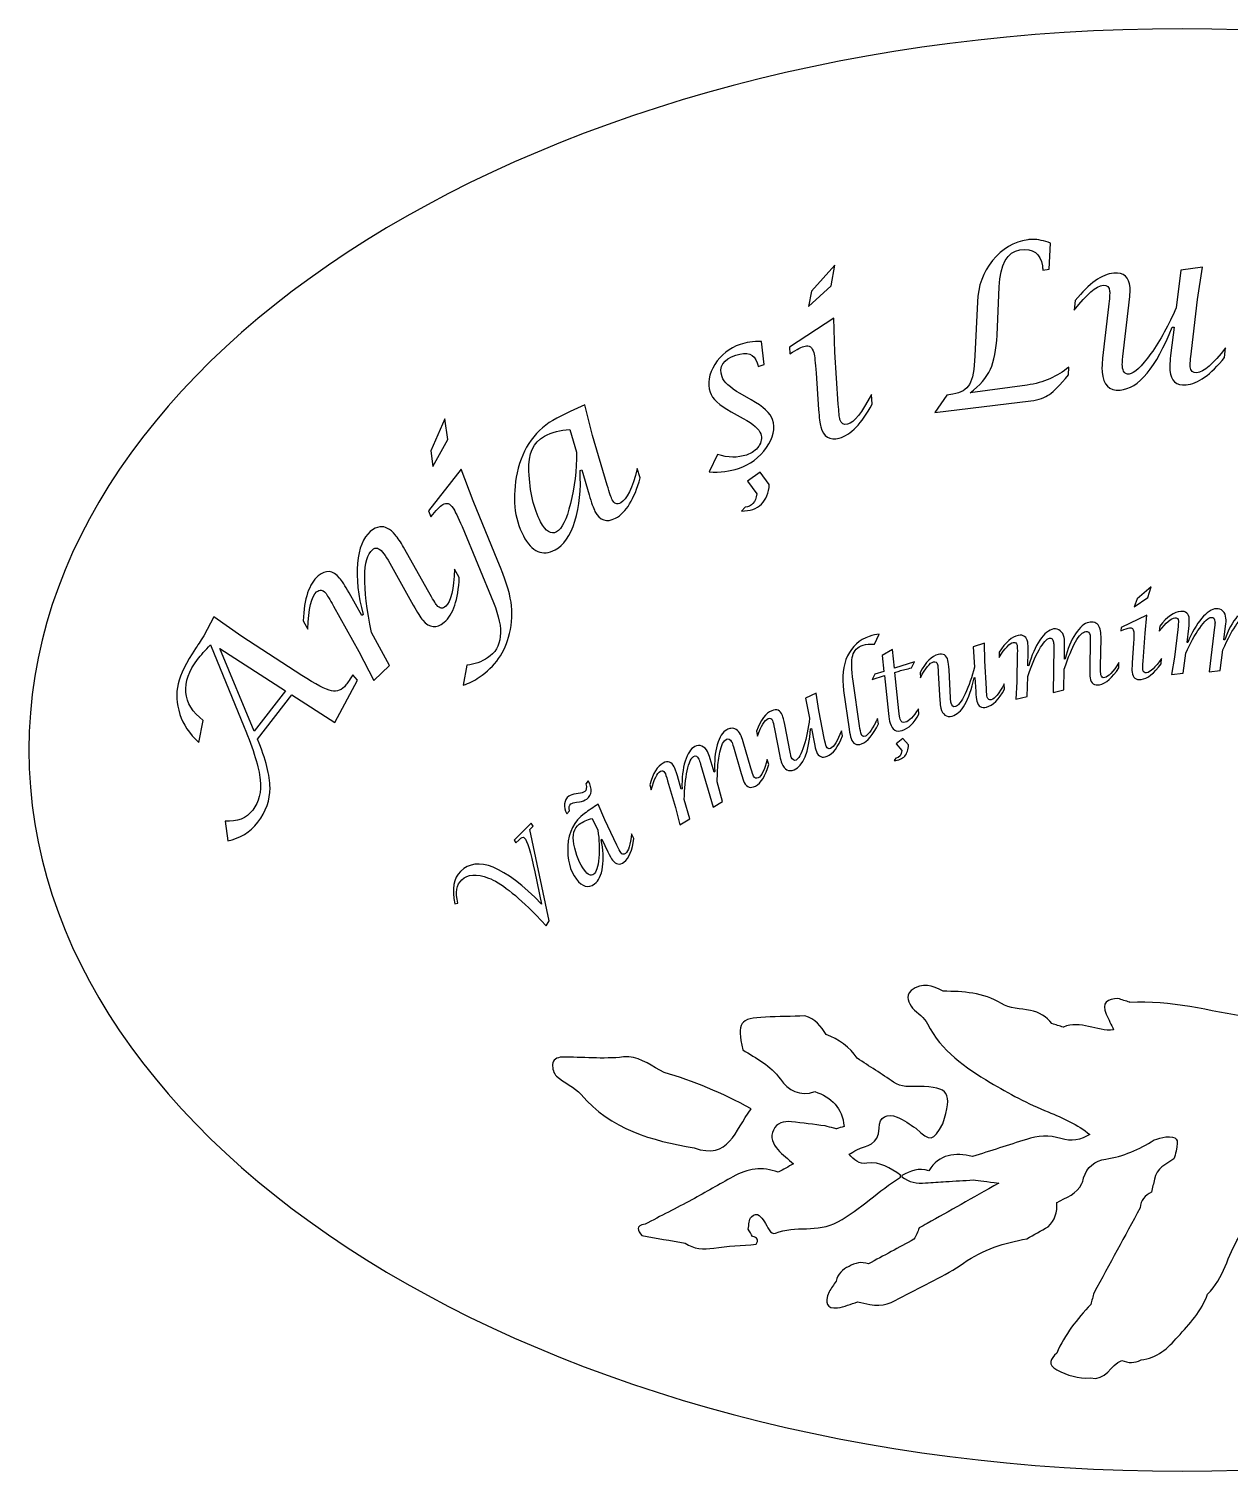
# Model space of a CAD drawing. Extents: x 31.5 to 122.6, y 50.2 to 120.6.
# Drawn here: x 72.59 to 98.63, y 50.21 to 81.48 of the extents above; entities that cross this region are included whole.
import ezdxf

# ---------------------------------------------------------------- set-up
doc = ezdxf.new("R2010")
doc.units = 0
doc.layers.add('Layer_1', color=7, linetype='CONTINUOUS')

msp = doc.modelspace()

# ---------------------------------------------------------------- linework, layer by layer
at = {"layer": 'Layer_1', "color": 1}
msp.add_lwpolyline([(97.593768, 81.475378), (97.593768, 81.475378)], dxfattribs=at)
at = {"layer": 'Layer_1', "color": 7}
for points in [[(94.354275, 76.911867), (94.354275, 76.911867)], [(94.572557, 76.24214), (94.714218, 76.263637), (94.740676, 76.830839)], [(90.064167, 76.349627), (89.562009, 75.789591), (89.496415, 75.457209), (89.985342, 75.903693), (90.064167, 76.349627), (90.064167, 76.349627)], [(98.031983, 76.307184), (97.561245, 76.24214), (97.464231, 75.429097)], [(97.792757, 74.489275), (97.922842, 75.60769), (98.031983, 76.307184), (98.031983, 76.307184)], [(93.580368, 74.837091), (93.627773, 75.884401)], [(93.15373, 75.556427), (93.101914, 74.390057)], [(95.277562, 75.58454), (95.254408, 75.376181)], [(95.997449, 75.452248), (95.869015, 74.340448)], [(96.308884, 74.373521), (96.440075, 75.488076)], [(90.04377, 75.201445), (89.080797, 74.573061), (89.09072, 74.434154)], [(90.139684, 73.343297), (90.06527, 74.466124), (90.04377, 75.201445), (90.04377, 75.201445)], [(97.379344, 75.010175), (97.417379, 75.012379), (97.349578, 74.452896)], [(88.395088, 74.192721), (88.40115, 74.154686), (88.536199, 74.200437), (88.472258, 74.699841), (88.472258, 74.699841)], [(98.512644, 74.354228), (98.536345, 74.564241)], [(95.126528, 73.972785), (95.134797, 74.143662)], [(89.66123, 74.015229), (89.713593, 73.223686)], [(88.253976, 73.435352), (88.014748, 73.569298)], [(90.871698, 73.340543), (90.856813, 73.551659)], [(92.621255, 73.556618), (92.492822, 73.536775), (92.229342, 73.16195), (94.315139, 73.411649)], [(94.235764, 73.752299), (92.997184, 73.582526)], [(85.129686, 71.58437), (84.808328, 72.663099), (84.642966, 73.323454), (84.642966, 73.323454)], [(87.817412, 73.175177), (88.080895, 73.028004)], [(81.611281, 73.023043), (81.307009, 72.325756), (81.351659, 71.990064), (81.673567, 72.570494), (81.611281, 73.023043), (81.611281, 73.023043)], [(84.320504, 72.792634), (84.466577, 72.297091)], [(84.320504, 72.792634), (84.320504, 72.792634)], [(87.521963, 72.25079), (87.338958, 71.870453)], [(81.967366, 71.93329), (81.255746, 71.028745), (81.310869, 70.89866)], [(82.76277, 69.937891), (82.22313, 71.243719), (81.967366, 71.93329), (81.967366, 71.93329)], [(84.54099, 71.899115), (84.577369, 71.917855), (84.736672, 71.377665)], [(85.845165, 71.74312), (85.783428, 71.945967)], [(88.443593, 71.868799), (88.171294, 71.67091), (88.375795, 71.394753)], [(88.644786, 71.599805), (88.443593, 71.868799), (88.443593, 71.868799)], [(88.119481, 71.106466), (88.04231, 71.022683)], [(80.20072, 70.680928), (80.20072, 70.680928)], [(81.983902, 70.686993), (82.664653, 69.042166)], [(81.260707, 69.268164), (80.717209, 70.238302)], [(80.380417, 69.95498), (80.926119, 68.982083)], [(81.923269, 69.580702), (81.82019, 69.766464)], [(79.838019, 68.779236), (79.812114, 68.757739), (79.537058, 69.248871)], [(96.924041, 69.380612), (96.61536, 69.117132), (96.555828, 68.944601), (96.849627, 69.147449), (96.924041, 69.380612), (96.924041, 69.380612)], [(79.200815, 68.961687), (79.750378, 67.979424), (80.071736, 67.348282), (80.412937, 67.675152), (80.01937, 68.387323)], [(76.601286, 68.732382), (76.388516, 68.320075)], [(78.512899, 67.460177), (77.208724, 68.300782), (76.601286, 68.732382), (76.601286, 68.732382)], [(78.541011, 68.645841), (78.643536, 68.46284)], [(95.667271, 68.611667), (95.667271, 68.611667)], [(96.830334, 68.768213), (96.269748, 68.501425), (96.264786, 68.427009)], [(96.747101, 67.767757), (96.788441, 68.373542), (96.830334, 68.768213), (96.830334, 68.768213)], [(97.109799, 68.528984), (97.096572, 68.416535)], [(97.715586, 68.173452), (97.699048, 68.172348), (97.73543, 68.474414)], [(98.29767, 68.505833), (98.18026, 67.538452), (98.41563, 67.570422), (98.472955, 68.011944)], [(98.517052, 68.234084), (98.499964, 68.232981), (98.535242, 68.529534)], [(90.926268, 68.13707), (91.025486, 68.354799), (91.025486, 68.354799)], [(93.310826, 68.159118), (93.066636, 68.081397), (93.089786, 67.640424)], [(93.350512, 67.17134), (93.316338, 67.777127), (93.310826, 68.159118), (93.310826, 68.159118)], [(95.60002, 68.213138), (95.5901, 67.613416)], [(95.826021, 67.657513), (95.834841, 68.257235)], [(96.539843, 68.161875), (96.510077, 67.735234)], [(97.497305, 68.456224), (97.423992, 67.853745), (97.363359, 67.476716), (97.615265, 67.51034), (97.669835, 67.941939)], [(76.530731, 68.120535), (77.261641, 66.340658)], [(76.735782, 68.04171), (78.154609, 67.12945), (77.47937, 66.252464), (76.735782, 68.04171), (76.735782, 68.04171)], [(91.31377, 68.024622), (91.093284, 67.892881), (91.129115, 67.546718), (90.928472, 67.484432), (90.875556, 67.37474), (91.139035, 67.456319), (91.225026, 66.636111)], [(91.727734, 67.621685), (91.791124, 67.752323), (91.356767, 67.617827), (91.31377, 68.024622), (91.31377, 68.024622)], [(93.627222, 67.962886), (93.625568, 67.849887)], [(94.020239, 67.932019), (94.01142, 67.324578), (93.990473, 66.943138), (94.236867, 67.00322), (94.246787, 67.438681)], [(94.267184, 67.674048), (94.250645, 67.670743), (94.255057, 67.974463)], [(94.810682, 68.065965), (94.796901, 67.090864), (95.026757, 67.147639), (95.03723, 67.593019)], [(95.057076, 67.818467), (95.040537, 67.815713), (95.044395, 68.11447)], [(82.087531, 67.67901), (82.011464, 67.249064)], [(91.454331, 66.689578), (91.366137, 67.526875), (91.459293, 67.556091)], [(92.572197, 66.974007), (92.539673, 67.578138)], [(96.219589, 67.623889), (96.220689, 67.737991)], [(97.137911, 67.713737), (97.14563, 67.827286), (97.145077, 67.827286)], [(77.551029, 66.075525), (78.29517, 67.040702), (79.223966, 66.44098), (79.715651, 67.357652), (79.616433, 67.470651)], [(90.599949, 66.370977), (90.462695, 67.332297)], [(91.912942, 67.523017), (91.919558, 67.410018)], [(92.307613, 67.518056), (92.341237, 66.915576)], [(93.082621, 67.410018), (93.102464, 67.41498), (93.117899, 67.111258)], [(93.745183, 67.165278), (93.738567, 67.27938)], [(89.663434, 67.074879), (89.431924, 66.965188), (89.514604, 66.531381)], [(89.837065, 66.101433), (89.721312, 66.697847), (89.663434, 67.074879), (89.663434, 67.074879)], [(90.25599, 67.133858), (90.375605, 66.293807)], [(91.887588, 66.62178), (91.87491, 66.734228)], [(76.276618, 66.004969), (76.371981, 66.485077)], [(87.812451, 66.312549), (87.812451, 66.312549)], [(88.756685, 66.30373), (88.872438, 65.711173)], [(89.092924, 65.799918), (88.978272, 66.394128)], [(89.539408, 66.301523), (89.558151, 66.309241), (89.614925, 66.011034)], [(91.007847, 66.412317), (90.991312, 66.524216)], [(88.245707, 65.44769), (88.077034, 66.023158)], [(88.365322, 66.254118), (88.386818, 66.143326)], [(90.228428, 66.149388), (90.206381, 66.261836)], [(91.539218, 66.094817), (91.396453, 65.976857), (91.517721, 65.831338)], [(91.659383, 65.953706), (91.539218, 66.094817), (91.539218, 66.094817)], [(87.463534, 65.37438), (87.44865, 65.366661), (87.364313, 65.653845)], [(87.865921, 65.911813), (88.03349, 65.336345)], [(91.386533, 65.663768), (91.347397, 65.614709)], [(87.155404, 65.538642), (87.42991, 64.602677), (87.632757, 64.725049), (87.511489, 65.153341)], [(88.631559, 65.531476), (88.599035, 65.641168)], [(84.720687, 65.175941), (84.670525, 65.109797)], [(84.720687, 65.175941), (84.720687, 65.175941)], [(86.054627, 65.090504), (86.086597, 64.982464)], [(86.439375, 65.176492), (86.610252, 64.594408), (86.702855, 64.223441), (86.920586, 64.353529), (86.801523, 64.772451)], [(86.751914, 65.00341), (86.736479, 64.995144), (86.651042, 65.287286)], [(84.504059, 64.899231), (84.457204, 64.893169)], [(84.467127, 64.714576), (84.529964, 64.721741)], [(84.254357, 64.458812), (84.312235, 64.522752)], [(85.338598, 63.781368), (85.077323, 64.329275), (84.934007, 64.667721), (84.934007, 64.667721)], [(76.850435, 64.302266), (76.907209, 63.877279)], [(83.482657, 64.256515), (83.11224, 63.892714), (83.15358, 63.830424), (83.222482, 63.898225)], [(83.590694, 62.260563), (83.806219, 62.031258), (83.875121, 62.140952), (83.451787, 64.122569), (83.523447, 64.193125), (83.482657, 64.256515), (83.482657, 64.256515)], [(84.806674, 64.35849), (84.925738, 64.106034)], [(84.806674, 64.35849), (84.806674, 64.35849)], [(84.998498, 63.899879), (85.016137, 63.913107), (85.145674, 63.638603)], [(85.706258, 63.925234), (85.657202, 64.028313)], [(83.562032, 63.205347), (83.709205, 62.50365)], [(81.825702, 62.506957), (81.8924, 62.5268)], [(96.45716, 60.372652), (96.45716, 60.375959)], [(89.415936, 60.08106), (89.415936, 60.08106)], [(96.108243, 59.776787), (96.10769, 59.776787)], [(85.602631, 59.191397), (85.602631, 59.191397)], [(90.375605, 57.082999), (90.375605, 57.083549)], [(91.488508, 56.585802), (91.488508, 56.586353), (91.488508, 56.627695)], [(91.518825, 56.618326), (91.518825, 56.590764)], [(95.458909, 56.565959), (95.457809, 56.565959), (95.457809, 56.567613)], [(94.876276, 56.027973), (94.872968, 56.029077)]]:
    msp.add_lwpolyline(points, dxfattribs=at)
at = {"layer": 'Layer_1', "color": 1}
for points in [[(97.593768, 81.475378), (83.786751, 81.475378), (72.593951, 74.477193), (72.593951, 65.844015)], [(122.593585, 65.844015), (122.593585, 74.477193), (111.401138, 81.475378), (97.593768, 81.475378)], [(72.593951, 65.844015), (72.593951, 57.210837), (83.786751, 50.212101), (97.593768, 50.212101)], [(97.593768, 50.212101), (111.401138, 50.212101), (122.593585, 57.210837), (122.593585, 65.844015)]]:
    msp.add_open_spline(points, degree=3, dxfattribs=at)
at = {"layer": 'Layer_1', "color": 7}
for points in [[(94.354275, 76.911867), (94.316742, 76.912319), (94.280744, 76.909909), (94.246787, 76.904702)], [(94.740676, 76.830839), (94.595685, 76.88349), (94.466873, 76.910513), (94.354275, 76.911867)], [(94.246787, 76.904702), (93.943751, 76.858488), (93.689774, 76.707454), (93.484457, 76.453807)], [(93.627773, 75.884401), (93.649292, 76.374762), (93.79887, 76.641882), (94.077564, 76.684216)], [(94.077564, 76.684216), (94.360492, 76.727607), (94.52286, 76.612159), (94.564841, 76.33805)], [(93.484457, 76.453807), (93.279141, 76.199807), (93.168913, 75.901444), (93.15373, 75.556427)], [(94.564841, 76.33805), (94.568707, 76.313356), (94.571428, 76.281298), (94.572557, 76.24214)], [(96.113202, 76.1793), (95.852852, 76.158134), (95.573895, 75.959895), (95.277562, 75.58454)], [(96.463225, 75.87062), (96.445586, 76.093223), (96.328749, 76.196572), (96.113202, 76.1793)], [(95.254408, 75.376181), (95.525342, 75.725431), (95.733593, 75.905847), (95.878938, 75.917474)], [(95.878938, 75.917474), (95.96678, 75.924883), (96.014094, 75.882925), (96.02115, 75.790144)], [(96.02115, 75.790144), (96.025383, 75.738991), (96.01791, 75.625815), (95.997449, 75.452248)], [(96.440075, 75.488076), (96.461947, 75.668698), (96.469237, 75.796536), (96.463225, 75.87062)], [(97.464231, 75.429097), (97.303717, 75.055858), (97.120583, 74.725328), (96.916325, 74.437461)], [(93.435399, 74.095157), (93.518301, 74.275074), (93.566962, 74.522766), (93.580368, 74.837091)], [(96.248251, 73.644262), (96.649359, 73.67707), (97.025861, 74.132108), (97.379344, 75.010175)], [(88.013094, 74.634797), (87.778497, 74.555775), (87.595473, 74.411599), (87.463534, 74.20099)], [(87.920491, 74.40108), (88.165672, 74.483277), (88.320211, 74.429875), (88.384064, 74.239023)], [(88.472258, 74.699841), (88.294808, 74.699841), (88.141505, 74.677836), (88.013094, 74.634797)], [(89.09072, 74.434154), (89.244178, 74.527993), (89.353585, 74.583348), (89.418143, 74.60062)], [(89.418143, 74.60062), (89.511629, 74.626373), (89.574401, 74.578307), (89.607209, 74.457305)], [(89.607209, 74.457305), (89.625907, 74.386749), (89.643929, 74.239243), (89.66123, 74.015229)], [(96.916325, 74.437461), (96.711714, 74.149595), (96.553404, 74.00125), (96.442279, 73.992078)], [(97.349578, 74.452896), (97.328045, 74.273332), (97.320995, 74.145294), (97.326981, 74.069799)], [(97.769053, 74.150828), (97.76482, 74.203039), (97.772663, 74.315355), (97.792757, 74.489275)], [(98.536345, 74.564241), (98.266823, 74.213933), (98.058772, 74.033105), (97.912369, 74.020743)], [(87.463534, 74.20099), (87.331242, 73.991088), (87.296648, 73.789519), (87.361559, 73.59796)], [(87.618976, 73.931996), (87.544893, 74.152482), (87.645677, 74.308652), (87.920491, 74.40108)], [(88.384064, 74.239023), (88.390047, 74.221736), (88.393394, 74.206465), (88.395088, 74.192721)], [(93.101914, 74.390057), (93.087802, 74.089843), (93.047764, 73.882232), (92.982852, 73.768284)], [(92.997184, 73.582526), (93.206028, 73.744803), (93.352143, 73.915593), (93.435399, 74.095157)], [(95.134797, 74.143662), (94.890322, 73.937287), (94.590306, 73.806627), (94.235764, 73.752299)], [(95.869015, 74.340448), (95.855271, 74.218386), (95.851641, 74.117162), (95.857991, 74.036728)], [(96.296757, 74.161855), (96.293229, 74.20313), (96.297595, 74.274038), (96.308884, 74.373521)], [(96.442279, 73.992078), (96.35479, 73.985023), (96.306267, 74.041205), (96.296757, 74.161855)], [(97.677551, 73.760018), (97.93649, 73.780832), (98.215252, 73.978873), (98.512644, 74.354228)], [(97.912369, 74.020743), (97.824174, 74.014041), (97.776476, 74.056989), (97.769053, 74.150828)], [(88.014748, 73.569298), (87.788617, 73.700178), (87.656724, 73.820518), (87.618976, 73.931996)], [(94.715322, 73.551106), (94.81163, 73.617428), (94.948375, 73.758297), (95.126528, 73.972785)], [(95.857991, 74.036728), (95.880569, 73.755917), (96.011184, 73.625212), (96.248251, 73.644262)], [(97.326981, 74.069799), (97.344972, 73.845433), (97.461651, 73.742379), (97.677551, 73.760018)], [(87.361559, 73.59796), (87.408125, 73.459672), (87.560237, 73.318405), (87.817412, 73.175177)], [(90.856813, 73.551659), (90.655377, 73.157959), (90.483047, 72.942632), (90.340877, 72.904532)], [(92.982852, 73.768284), (92.917236, 73.653984), (92.796586, 73.583429), (92.621255, 73.556618)], [(94.315139, 73.411649), (94.485883, 73.437754), (94.619719, 73.484078), (94.715322, 73.551106)], [(84.642966, 73.323454), (84.42883, 73.231026), (84.227216, 73.135401), (84.038832, 73.03627)], [(88.714241, 73.005404), (88.66838, 73.142282), (88.514679, 73.285775), (88.253976, 73.435352)], [(89.713593, 73.223686), (89.725235, 73.046239), (89.741609, 72.921685), (89.760998, 72.848308)], [(90.175512, 73.010365), (90.16315, 73.056579), (90.150973, 73.167264), (90.139684, 73.343297)], [(90.159527, 72.605221), (90.409999, 72.672249), (90.647331, 72.917915), (90.871698, 73.340543)], [(84.038832, 73.03627), (83.582338, 72.796382), (83.296102, 72.403235), (83.180039, 71.855018)], [(88.080895, 73.028004), (88.299265, 72.90806), (88.425161, 72.797815), (88.459028, 72.697274)], [(88.583603, 72.397412), (88.734254, 72.61296), (88.777741, 72.816315), (88.714241, 73.005404)], [(89.760998, 72.848308), (89.819559, 72.630291), (89.952093, 72.549482), (90.159527, 72.605221)], [(90.340877, 72.904532), (90.255858, 72.881249), (90.200573, 72.916526), (90.175512, 73.010365)], [(83.433048, 71.887539), (83.417173, 72.266422), (83.529399, 72.518616), (83.769287, 72.64491)], [(83.769287, 72.64491), (83.931565, 72.72993), (84.115188, 72.779228), (84.320504, 72.792634)], [(88.459028, 72.697274), (88.489367, 72.606962), (88.47455, 72.51738), (88.414931, 72.428832)], [(84.466577, 72.297091), (84.466577, 71.906213), (84.423227, 71.535952), (84.335386, 71.185291)], [(88.150347, 72.237562), (87.9602, 72.173695), (87.75021, 72.178117), (87.521963, 72.25079)], [(87.973958, 71.944866), (88.230075, 72.030591), (88.432615, 72.181512), (88.583603, 72.397412)], [(88.414931, 72.428832), (88.355311, 72.340991), (88.267117, 72.277073), (88.150347, 72.237562)], [(85.783428, 71.945967), (85.674773, 71.518753), (85.555226, 71.270375), (85.422935, 71.200175)], [(87.338958, 71.870453), (87.582728, 71.859869), (87.794747, 71.884541), (87.973958, 71.944866)], [(83.180039, 71.855018), (83.067502, 71.326204), (83.111645, 70.869622), (83.313434, 70.485797)], [(83.688259, 70.786762), (83.537623, 71.072865), (83.452437, 71.439864), (83.433048, 71.887539)], [(84.429092, 70.805504), (84.528928, 71.124768), (84.56639, 71.489893), (84.54099, 71.899115)], [(85.309936, 70.868341), (85.539947, 70.988991), (85.718517, 71.280981), (85.845165, 71.74312)], [(88.472809, 71.172613), (88.577231, 71.273155), (88.634909, 71.415302), (88.644786, 71.599805)], [(84.736672, 71.377665), (84.78853, 71.202687), (84.830886, 71.081684), (84.865103, 71.016067)], [(85.240481, 71.264115), (85.216845, 71.308918), (85.180133, 71.415742), (85.129686, 71.58437)], [(88.375795, 71.394753), (88.34722, 71.2166), (88.262356, 71.12021), (88.119481, 71.106466)], [(81.310869, 70.89866), (81.424108, 71.037302), (81.509283, 71.126047), (81.56608, 71.163794)], [(81.56608, 71.163794), (81.645808, 71.217063), (81.720024, 71.19034), (81.789874, 71.086623)], [(81.789874, 71.086623), (81.830091, 71.026298), (81.895002, 70.892663), (81.983902, 70.686993)], [(84.335386, 71.185291), (84.247544, 70.835688), (84.146562, 70.630857), (84.03332, 70.571237)], [(84.865103, 71.016067), (84.969881, 70.816748), (85.118025, 70.767447), (85.309936, 70.868341)], [(85.422935, 71.200175), (85.344971, 71.159603), (85.284225, 71.181213), (85.240481, 71.264115)], [(88.04231, 71.022683), (88.224696, 71.022683), (88.368386, 71.072777), (88.472809, 71.172613)], [(80.20072, 70.680928), (80.132428, 70.672713), (80.063315, 70.639035), (79.993465, 70.579506)], [(80.536963, 70.507847), (80.426498, 70.636831), (80.314543, 70.694622), (80.20072, 70.680928)], [(84.03332, 70.571237), (83.912318, 70.507032), (83.797267, 70.579681), (83.688259, 70.786762)], [(84.004658, 70.182631), (84.18775, 70.278587), (84.329609, 70.486593), (84.429092, 70.805504)], [(79.993465, 70.579506), (79.839653, 70.448273), (79.748284, 70.218172), (79.720062, 69.889383)], [(80.717209, 70.238302), (80.654062, 70.351544), (80.59376, 70.441525), (80.536963, 70.507847)], [(83.313434, 70.485797), (83.496525, 70.137606), (83.726669, 70.036581), (84.004658, 70.182631)], [(80.01937, 68.387323), (79.817948, 69.401206), (79.825562, 70.001083), (80.04252, 70.185936)], [(80.04252, 70.185936), (80.110254, 70.243794), (80.183389, 70.226949), (80.261353, 70.135226)], [(80.261353, 70.135226), (80.299453, 70.091129), (80.338789, 70.030827), (80.380417, 69.95498)], [(79.329249, 69.571332), (79.184257, 69.741371), (79.030469, 69.756431), (78.86678, 69.617083)], [(79.720062, 69.889383), (79.692192, 69.560594), (79.731833, 69.190575), (79.838019, 68.779236)], [(81.82019, 69.766464), (81.807137, 69.324786), (81.744366, 69.055594), (81.631124, 68.958933)], [(83.046093, 69.050985), (83.011874, 69.268296), (82.917287, 69.563594), (82.76277, 69.937891)], [(78.86678, 69.617083), (78.668519, 69.44775), (78.559694, 69.124208), (78.541011, 68.645841)], [(79.537058, 69.248871), (79.447805, 69.405857), (79.378991, 69.51383), (79.329249, 69.571332)], [(81.595846, 68.611116), (81.794107, 68.780802), (81.903147, 69.103394), (81.923269, 69.580702)], [(78.643536, 68.46284), (78.657648, 68.905576), (78.720377, 69.17492), (78.831502, 69.269817)], [(78.831502, 69.269817), (78.898177, 69.326276), (78.9617, 69.32053), (79.021672, 69.249974)], [(79.021672, 69.249974), (79.055539, 69.21011), (79.115443, 69.11444), (79.200815, 68.961687)], [(81.43875, 68.979879), (81.405942, 69.018332), (81.347138, 69.114705), (81.260707, 69.268164)], [(80.926119, 68.982083), (81.015019, 68.822981), (81.083393, 68.714966), (81.131723, 68.658521)], [(81.631124, 68.958933), (81.564096, 68.90143), (81.499781, 68.908618), (81.43875, 68.979879)], [(82.664653, 69.042166), (82.905247, 68.45726), (82.863684, 68.056922), (82.538423, 67.839964)], [(83.013019, 68.366376), (83.069111, 68.604148), (83.080312, 68.832616), (83.046093, 69.050985)], [(97.561245, 68.848138), (97.420486, 68.837555), (97.270313, 68.731126), (97.109799, 68.528984)], [(97.748107, 68.679465), (97.738935, 68.800468), (97.67625, 68.856943), (97.561245, 68.848138)], [(98.336255, 68.906566), (98.233597, 68.898805), (98.126372, 68.828845), (98.014897, 68.696553)], [(98.476263, 68.853099), (98.437105, 68.892949), (98.389877, 68.910433), (98.336255, 68.906566)], [(98.472955, 68.011944), (98.70085, 68.512889), (98.884669, 68.76902), (99.024722, 68.779236)], [(98.54296, 68.698207), (98.538022, 68.761707), (98.51648, 68.813235), (98.476263, 68.853099)], [(81.131723, 68.658521), (81.27742, 68.487424), (81.43251, 68.471769), (81.595846, 68.611116)], [(94.806824, 68.468351), (94.705576, 68.450007), (94.606336, 68.368845), (94.508616, 68.225265)], [(94.951793, 68.429766), (94.908048, 68.46503), (94.85974, 68.478229), (94.806824, 68.468351)], [(95.573012, 68.608909), (95.473528, 68.590565), (95.375324, 68.507775), (95.278662, 68.360314)], [(95.667271, 68.611667), (95.639311, 68.616126), (95.608024, 68.615352), (95.573012, 68.608909)], [(95.823814, 68.424254), (95.803443, 68.535907), (95.751142, 68.598289), (95.667271, 68.611667)], [(96.264786, 68.427009), (96.354039, 68.466167), (96.416218, 68.487452), (96.452202, 68.492052)], [(96.452202, 68.492052), (96.50406, 68.498755), (96.534134, 68.468682), (96.5426, 68.401654)], [(97.096572, 68.416535), (97.24368, 68.604919), (97.356349, 68.702119), (97.435018, 68.70813)], [(97.435018, 68.70813), (97.481938, 68.711658), (97.507402, 68.68897), (97.511636, 68.639228)], [(97.511636, 68.639228), (97.513752, 68.611006), (97.508932, 68.550063), (97.497305, 68.456224)], [(97.669835, 67.941939), (97.766497, 68.156075), (97.868119, 68.338264), (97.974658, 68.488194)], [(98.014897, 68.696553), (97.902358, 68.564262), (97.80237, 68.389705), (97.715586, 68.173452)], [(97.73543, 68.474414), (97.746352, 68.570369), (97.750929, 68.638543), (97.748107, 68.679465)], [(97.974658, 68.488194), (98.08155, 68.637772), (98.164385, 68.71492), (98.224357, 68.719154)], [(98.224357, 68.719154), (98.272687, 68.723034), (98.299897, 68.690424), (98.304835, 68.62269)], [(98.304835, 68.62269), (98.306952, 68.598701), (98.30402, 68.559456), (98.29767, 68.505833)], [(98.794866, 68.74947), (98.683036, 68.613298), (98.590783, 68.441165), (98.517052, 68.234084)], [(98.535242, 68.529534), (98.544417, 68.595504), (98.546488, 68.651993), (98.54296, 68.698207)], [(76.388516, 68.320075), (76.308083, 68.19625), (76.246984, 68.104042), (76.206062, 68.043364)], [(82.356523, 67.420491), (82.698717, 67.648386), (82.917417, 67.964209), (83.013019, 68.366376)], [(90.812166, 68.306294), (90.594855, 68.230094), (90.437493, 68.088983), (90.339774, 67.88296)], [(91.025486, 68.354799), (90.959164, 68.349155), (90.888013, 68.333105), (90.812166, 68.306294)], [(93.625568, 67.849887), (93.751863, 68.052734), (93.853883, 68.161545), (93.931492, 68.175656)], [(94.041736, 68.327791), (93.903094, 68.302743), (93.765158, 68.180902), (93.627222, 67.962886)], [(93.931492, 68.175656), (93.978058, 68.184123), (94.005555, 68.163704), (94.014727, 68.11502)], [(94.245687, 68.180064), (94.223815, 68.299656), (94.155331, 68.348957), (94.041736, 68.327791)], [(94.255057, 67.974463), (94.256129, 68.071124), (94.253109, 68.139848), (94.245687, 68.180064)], [(94.508616, 68.225265), (94.41125, 68.082037), (94.330331, 67.898415), (94.267184, 67.674048)], [(94.490977, 68.013598), (94.581641, 68.173759), (94.656605, 68.25899), (94.715872, 68.269912)], [(94.715872, 68.269912), (94.763144, 68.278732), (94.792837, 68.249849), (94.80517, 68.182822)], [(94.80517, 68.182822), (94.809347, 68.159185), (94.811246, 68.119587), (94.810682, 68.065965)], [(95.034475, 68.283143), (95.023186, 68.345585), (94.995537, 68.394488), (94.951793, 68.429766)], [(95.044395, 68.11447), (95.046173, 68.180792), (95.042942, 68.237282), (95.034475, 68.283143)], [(95.03723, 67.593019), (95.211149, 68.115483), (95.366724, 68.38982), (95.50466, 68.414882)], [(95.278662, 68.360314), (95.182354, 68.213206), (95.108228, 68.03225), (95.057076, 67.818467)], [(95.50466, 68.414882), (95.553344, 68.424054), (95.584168, 68.395611), (95.596162, 68.329995)], [(95.596162, 68.329995), (95.600311, 68.306006), (95.601714, 68.267113), (95.60002, 68.213138)], [(95.834841, 68.257235), (95.835546, 68.324263), (95.831942, 68.380157), (95.823814, 68.424254)], [(96.5426, 68.401654), (96.547878, 68.362495), (96.546899, 68.282878), (96.539843, 68.161875)], [(76.206062, 68.043364), (76.003215, 67.738564), (75.87681, 67.483791), (75.82848, 67.278827)], [(76.252366, 67.806893), (76.323627, 67.898968), (76.416075, 68.004118), (76.530731, 68.120535)], [(90.339774, 67.88296), (90.241701, 67.676938), (90.21401, 67.427369), (90.25599, 67.133858)], [(90.462695, 67.332297), (90.425301, 67.594411), (90.422039, 67.780765), (90.451672, 67.890126)], [(90.451672, 67.890126), (90.481658, 67.999134), (90.55702, 68.074541), (90.67767, 68.117227)], [(90.67767, 68.117227), (90.741875, 68.139467), (90.823963, 68.146581), (90.926268, 68.13707)], [(92.302101, 67.914931), (92.165576, 67.880006), (92.036415, 67.7495), (91.912942, 67.523017)], [(92.517076, 67.783742), (92.48709, 67.900512), (92.415343, 67.944211), (92.302101, 67.914931)], [(94.014727, 68.11502), (94.019751, 68.087151), (94.02165, 68.026211), (94.020239, 67.932019)], [(94.246787, 67.438681), (94.31946, 67.661636), (94.400666, 67.853437), (94.490977, 68.013598)], [(75.997703, 67.093619), (75.977595, 67.322572), (76.062219, 67.559949), (76.252366, 67.806893)], [(82.538423, 67.839964), (82.409659, 67.754239), (82.259334, 67.700515), (82.087531, 67.67901)], [(91.459293, 67.556091), (91.535845, 67.58008), (91.625428, 67.601591), (91.727734, 67.621685)], [(91.919558, 67.410018), (92.031388, 67.620626), (92.125227, 67.73566), (92.20178, 67.755077)], [(92.20178, 67.755077), (92.247641, 67.767072), (92.277091, 67.748837), (92.289424, 67.700507)], [(92.289424, 67.700507), (92.296141, 67.673343), (92.302307, 67.612247), (92.307613, 67.518056)], [(92.539673, 67.578138), (92.534734, 67.676563), (92.526953, 67.744937), (92.517076, 67.783742)], [(93.089786, 67.640424), (93.038281, 67.427347), (92.971343, 67.235105), (92.889146, 67.063302)], [(95.5901, 67.613416), (95.588351, 67.514638), (95.591314, 67.445516), (95.598369, 67.40671)], [(95.803421, 67.259534), (95.942063, 67.284934), (96.080947, 67.406578), (96.219589, 67.623889)], [(95.831533, 67.473958), (95.826538, 67.501828), (95.82461, 67.563321), (95.826021, 67.657513)], [(96.220689, 67.737991), (96.0951, 67.535497), (95.993083, 67.426672), (95.914766, 67.412222)], [(96.510077, 67.735234), (96.503784, 67.639631), (96.503484, 67.571302), (96.508423, 67.530733)], [(96.508423, 67.530733), (96.523945, 67.410083), (96.589452, 67.357166), (96.704105, 67.371983)], [(96.704105, 67.371983), (96.842747, 67.389975), (96.987275, 67.503834), (97.137911, 67.713737)], [(96.74214, 67.586957), (96.738951, 67.61271), (96.740385, 67.67286), (96.747101, 67.767757)], [(96.822618, 67.518606), (96.775699, 67.512609), (96.748857, 67.535099), (96.74214, 67.586957)], [(97.145077, 67.827286), (97.008905, 67.631495), (96.901641, 67.528822), (96.822618, 67.518606)], [(75.82848, 67.278827), (75.780149, 67.073863), (75.792872, 66.852429), (75.868719, 66.615715)], [(79.15231, 67.126692), (79.028485, 67.153151), (78.815935, 67.264386), (78.512899, 67.460177)], [(79.467603, 67.255126), (79.381172, 67.142929), (79.276135, 67.099881), (79.15231, 67.126692)], [(79.616433, 67.470651), (79.532472, 67.347531), (79.483128, 67.27522), (79.467603, 67.255126)], [(82.011464, 67.249064), (82.129997, 67.289281), (82.245045, 67.345702), (82.356523, 67.420491)], [(92.606924, 66.580437), (92.816827, 66.634412), (92.975376, 66.910838), (93.082621, 67.410018)], [(93.738567, 67.27938), (93.627442, 67.068419), (93.533603, 66.95297), (93.456345, 66.933215)], [(95.598369, 67.40671), (95.620239, 67.287824), (95.688768, 67.238368), (95.803421, 67.259534)], [(95.914766, 67.412222), (95.868199, 67.403756), (95.840705, 67.424217), (95.831533, 67.473958)], [(76.371981, 66.485077), (76.142672, 66.661466), (76.018164, 66.864313), (75.997703, 67.093619)], [(92.341237, 66.915576), (92.345104, 66.849254), (92.352701, 66.795502), (92.363284, 66.753521)], [(92.584874, 66.859905), (92.57923, 66.881777), (92.575019, 66.91968), (92.572197, 66.974007)], [(92.889146, 67.063302), (92.806596, 66.8915), (92.736238, 66.798101), (92.67803, 66.783284)], [(93.117899, 67.111258), (93.123204, 67.013538), (93.130283, 66.945167), (93.140499, 66.905656)], [(93.140499, 66.905656), (93.170838, 66.787842), (93.242584, 66.743886), (93.355473, 66.772814)], [(93.368151, 66.988889), (93.361095, 67.016406), (93.355451, 67.077148), (93.350512, 67.17134)], [(93.355473, 66.772814), (93.491293, 66.807736), (93.621358, 66.938442), (93.745183, 67.165278)], [(93.456345, 66.933215), (93.410484, 66.921573), (93.380851, 66.940206), (93.368151, 66.988889)], [(75.868719, 66.615715), (75.935747, 66.401932), (76.072007, 66.198644), (76.276618, 66.004969)], [(88.697703, 66.696193), (88.567175, 66.642924), (88.455985, 66.495418), (88.365322, 66.254118)], [(88.928112, 66.594771), (88.882604, 66.706235), (88.805653, 66.740291), (88.697703, 66.696193)], [(88.978272, 66.394128), (88.959927, 66.490789), (88.943296, 66.55773), (88.928112, 66.594771)], [(91.225026, 66.636111), (91.234903, 66.545447), (91.24775, 66.474494), (91.263611, 66.423341)], [(91.484097, 66.510435), (91.473867, 66.543596), (91.463503, 66.603148), (91.454331, 66.689578)], [(91.526541, 66.267348), (91.663771, 66.310034), (91.784224, 66.428105), (91.887588, 66.62178)], [(91.87491, 66.734228), (91.76943, 66.567012), (91.675591, 66.470393), (91.592688, 66.444287)], [(92.363284, 66.753521), (92.401032, 66.606399), (92.482393, 66.548334), (92.606924, 66.580437)], [(92.67803, 66.783284), (92.632169, 66.771643), (92.601102, 66.796758), (92.584874, 66.859905)], [(77.261641, 66.340658), (77.466605, 65.8443), (77.582308, 65.464426), (77.609457, 65.200195)], [(87.723156, 66.28223), (87.63355, 66.23531), (87.564228, 66.127098), (87.515898, 65.958117)], [(87.812451, 66.312549), (87.784424, 66.308589), (87.754641, 66.298635), (87.723156, 66.28223)], [(88.017505, 66.179704), (87.965116, 66.280246), (87.896539, 66.324422), (87.812451, 66.312549)], [(88.386818, 66.143326), (88.469368, 66.36734), (88.546407, 66.494029), (88.619432, 66.523662)], [(88.619432, 66.523662), (88.663529, 66.541654), (88.694977, 66.527433), (88.713688, 66.481219)], [(88.713688, 66.481219), (88.724272, 66.455466), (88.739046, 66.396157), (88.756685, 66.30373)], [(89.180568, 65.41517), (89.381299, 65.497014), (89.500956, 65.792817), (89.539408, 66.301523)], [(89.514604, 66.531381), (89.492732, 66.313365), (89.453201, 66.112987), (89.394992, 65.931659)], [(90.375605, 66.293807), (90.387952, 66.207729), (90.402004, 66.141141), (90.418598, 66.093164)], [(90.633573, 66.191281), (90.624033, 66.217739), (90.613354, 66.277491), (90.599949, 66.370977)], [(90.641842, 65.975203), (90.770956, 66.020711), (90.893194, 66.166431), (91.007847, 66.412317)], [(90.949969, 66.449249), (90.851897, 66.262982), (90.776975, 66.160778), (90.726175, 66.142773)], [(90.991312, 66.524216), (90.971218, 66.488938), (90.95773, 66.464066), (90.949969, 66.449249)], [(91.263611, 66.423341), (91.308414, 66.279041), (91.396013, 66.227132), (91.526541, 66.267348)], [(91.592688, 66.444287), (91.539066, 66.427707), (91.50278, 66.449757), (91.484097, 66.510435)], [(77.822227, 65.023256), (77.821169, 65.289251), (77.730945, 65.640197), (77.551029, 66.075525)], [(87.511489, 65.153341), (87.523131, 65.704027), (87.591259, 66.011519), (87.715437, 66.076075)], [(87.715437, 66.076075), (87.759534, 66.099006), (87.796644, 66.081522), (87.827335, 66.022608)], [(87.827335, 66.022608), (87.838638, 66.001089), (87.851443, 65.964024), (87.865921, 65.911813)], [(88.077034, 66.023158), (88.057984, 66.087367), (88.038333, 66.13984), (88.017505, 66.179704)], [(89.614925, 66.011034), (89.63327, 65.915078), (89.650116, 65.847941), (89.665638, 65.809841)], [(89.880062, 65.92339), (89.869126, 65.949495), (89.854704, 66.008652), (89.837065, 66.101433)], [(89.896597, 65.707312), (90.026419, 65.760582), (90.136706, 65.907735), (90.228428, 66.149388)], [(90.206381, 66.261836), (90.125242, 66.03747), (90.048049, 65.910182), (89.974318, 65.879843)], [(90.418598, 66.093164), (90.45952, 65.9771), (90.534242, 65.937456), (90.641842, 65.975203)], [(90.726175, 66.142773), (90.681373, 66.12725), (90.650506, 66.143303), (90.633573, 66.191281)], [(87.033035, 65.921186), (86.941666, 65.873914), (86.870515, 65.767284), (86.819715, 65.601479)], [(86.865466, 65.393673), (86.904624, 65.57359), (86.95055, 65.677803), (87.003819, 65.705658)], [(87.003819, 65.705658), (87.046858, 65.727886), (87.084318, 65.708461), (87.115715, 65.647783)], [(87.182412, 65.927798), (87.130201, 65.948626), (87.08066, 65.946247), (87.033035, 65.921186)], [(87.304784, 65.811492), (87.275503, 65.867939), (87.234624, 65.906632), (87.182412, 65.927798)], [(87.364313, 65.653845), (87.346322, 65.717698), (87.326318, 65.770217), (87.304784, 65.811492)], [(87.515898, 65.958117), (87.467214, 65.788784), (87.44979, 65.594161), (87.463534, 65.37438)], [(88.872438, 65.711173), (88.885138, 65.645909), (88.89939, 65.593895), (88.915985, 65.552973)], [(89.121036, 65.689123), (89.11257, 65.709937), (89.103141, 65.746648), (89.092924, 65.799918)], [(89.223562, 65.625733), (89.179818, 65.607741), (89.145731, 65.628798), (89.121036, 65.689123)], [(89.394992, 65.931659), (89.336784, 65.750331), (89.279301, 65.648311), (89.223562, 65.625733)], [(89.665638, 65.809841), (89.711499, 65.697657), (89.788647, 65.663215), (89.896597, 65.707312)], [(89.974318, 65.879843), (89.930221, 65.861851), (89.899112, 65.87647), (89.880062, 65.92339)], [(91.347397, 65.614709), (91.447586, 65.620707), (91.524622, 65.653007), (91.580008, 65.712274)], [(91.517721, 65.831338), (91.508196, 65.731854), (91.464497, 65.676468), (91.386533, 65.663768)], [(91.580008, 65.712274), (91.633616, 65.770482), (91.659947, 65.851401), (91.659383, 65.953706)], [(86.343465, 65.561793), (86.218581, 65.496529), (86.122008, 65.339565), (86.054627, 65.090504)], [(86.086597, 64.982464), (86.147275, 65.213536), (86.212979, 65.346864), (86.282829, 65.3832)], [(86.282829, 65.3832), (86.32481, 65.405425), (86.357452, 65.394576), (86.380396, 65.350126)], [(86.58159, 65.480214), (86.525498, 65.588149), (86.446123, 65.615415), (86.343465, 65.561793)], [(86.380396, 65.350126), (86.393449, 65.325079), (86.413269, 65.267156), (86.439375, 65.176492)], [(86.651042, 65.287286), (86.623525, 65.379714), (86.60064, 65.443877), (86.58159, 65.480214)], [(86.819715, 65.601479), (86.768562, 65.436026), (86.746269, 65.236244), (86.751914, 65.00341)], [(86.801523, 64.772451), (86.80505, 65.007048), (86.82666, 65.214109), (86.865466, 65.393673)], [(87.115715, 65.647783), (87.127004, 65.626616), (87.139882, 65.590148), (87.155404, 65.538642)], [(88.305239, 65.274609), (88.291834, 65.299656), (88.272152, 65.357026), (88.245707, 65.44769)], [(88.341618, 65.061289), (88.466501, 65.126552), (88.56312, 65.282768), (88.631559, 65.531476)], [(88.599035, 65.641168), (88.539063, 65.410451), (88.473909, 65.27657), (88.403354, 65.239882)], [(88.915985, 65.552973), (88.973135, 65.412568), (89.061682, 65.366486), (89.180568, 65.41517)], [(77.609457, 65.200195), (77.635916, 64.935612), (77.582756, 64.716712), (77.449053, 64.543145)], [(84.670525, 65.109797), (84.689222, 65.024425), (84.680007, 64.968302), (84.642966, 64.941124)], [(84.688714, 64.78127), (84.805131, 64.867701), (84.815584, 64.998847), (84.720687, 65.175941)], [(88.03349, 65.336345), (88.06136, 65.241095), (88.084414, 65.176139), (88.102392, 65.141214)], [(88.102392, 65.141214), (88.158484, 65.033619), (88.238254, 65.007314), (88.341618, 65.061289)], [(88.403354, 65.239882), (88.361373, 65.218009), (88.328523, 65.229453), (88.305239, 65.274609)], [(77.557644, 64.278012), (77.735091, 64.508728), (77.823356, 64.756909), (77.822227, 65.023256)], [(84.300658, 64.84466), (84.247392, 64.805149), (84.216311, 64.749653), (84.207505, 64.678745)], [(84.457204, 64.893169), (84.384179, 64.883644), (84.331706, 64.867944), (84.300658, 64.84466)], [(84.642966, 64.941124), (84.617918, 64.922413), (84.571086, 64.908403), (84.504059, 64.899231)], [(84.529964, 64.721741), (84.595231, 64.731619), (84.648144, 64.751284), (84.688714, 64.78127)], [(77.449053, 64.543145), (77.309353, 64.361465), (77.109374, 64.280732), (76.850435, 64.302266)], [(84.207505, 64.678745), (84.198686, 64.607836), (84.214493, 64.534306), (84.254357, 64.458812)], [(84.63635, 64.464324), (84.412689, 64.298518), (84.292973, 64.065002), (84.276407, 63.76373)], [(84.312235, 64.522752), (84.293538, 64.59613), (84.303351, 64.646665), (84.341451, 64.674887)], [(84.341451, 64.674887), (84.36544, 64.692864), (84.407508, 64.706109), (84.467127, 64.714576)], [(84.934007, 64.667721), (84.827821, 64.600693), (84.728425, 64.532763), (84.63635, 64.464324)], [(76.907209, 63.877279), (77.172498, 63.926315), (77.389722, 64.059995), (77.557644, 64.278012)], [(84.408699, 63.801762), (84.368835, 64.00214), (84.40753, 64.145875), (84.525005, 64.233364)], [(84.525005, 64.233364), (84.60438, 64.292278), (84.698372, 64.334135), (84.806674, 64.35849)], [(84.925738, 64.106034), (84.958561, 63.897542), (84.965791, 63.697032), (84.947785, 63.503004)], [(83.222482, 63.898225), (83.27434, 63.948687), (83.311007, 63.963091), (83.332173, 63.941219)], [(83.332173, 63.941219), (83.396379, 63.875955), (83.472779, 63.630444), (83.562032, 63.205347)], [(84.636901, 63.236214), (84.532831, 63.376622), (84.456676, 63.564695), (84.408699, 63.801762)], [(85.029918, 63.307873), (85.056729, 63.486378), (85.04577, 63.683626), (84.998498, 63.899879)], [(85.424035, 63.619311), (85.407808, 63.641536), (85.37952, 63.695291), (85.338598, 63.781368)], [(85.494041, 63.41481), (85.606577, 63.498065), (85.67733, 63.668412), (85.706258, 63.925234)], [(85.657202, 64.028313), (85.634624, 63.791952), (85.591119, 63.649097), (85.526564, 63.601119)], [(83.709205, 62.50365), (82.897816, 63.330208), (82.312118, 63.5671), (81.951932, 63.213616)], [(84.276407, 63.76373), (84.260532, 63.472335), (84.322268, 63.232974), (84.461615, 63.044943)], [(84.947785, 63.503004), (84.930499, 63.308976), (84.894033, 63.191149), (84.838647, 63.150226)], [(85.145674, 63.638603), (85.188007, 63.549351), (85.220903, 63.488803), (85.244892, 63.456703)], [(85.526564, 63.601119), (85.488461, 63.572544), (85.454022, 63.578741), (85.424035, 63.619311)], [(81.951932, 63.213616), (81.800943, 63.06545), (81.759027, 62.830102), (81.825702, 62.506957)], [(81.97894, 63.032816), (82.102765, 63.154525), (82.297146, 63.166166), (82.561024, 63.068094)], [(84.838647, 63.150226), (84.779025, 63.106129), (84.712042, 63.134969), (84.636901, 63.236214)], [(84.855733, 62.940764), (84.945339, 63.007439), (85.003473, 63.12972), (85.029918, 63.307873)], [(85.244892, 63.456703), (85.317211, 63.359336), (85.400555, 63.345313), (85.494041, 63.41481)], [(81.8924, 62.5268), (81.838425, 62.754342), (81.866757, 62.92275), (81.97894, 63.032816)], [(82.561024, 63.068094), (82.811496, 62.974961), (83.154308, 62.705416), (83.590694, 62.260563)], [(84.461615, 63.044943), (84.588263, 62.874552), (84.719561, 62.839517), (84.855733, 62.940764)], [(92.411793, 60.612981), (92.185662, 60.748095), (91.95748, 60.813234), (91.721119, 60.632274)], [(91.721119, 60.632274), (91.576833, 60.49469), (91.670731, 60.370953), (91.748681, 60.246425)], [(93.674077, 60.348398), (93.276496, 60.590756), (92.850295, 60.612981), (92.411793, 60.612981)], [(94.303012, 60.196263), (94.09064, 60.238243), (93.84976, 60.240095), (93.674077, 60.348398)], [(96.200296, 60.458092), (95.986865, 60.440453), (95.827585, 60.381274), (95.94894, 60.116338)], [(96.45716, 60.375959), (96.371788, 60.403476), (96.285668, 60.426692), (96.200296, 60.458092)], [(99.049527, 60.048536), (98.189102, 60.181534), (97.341927, 60.426274), (96.45716, 60.372652)], [(88.559349, 60.053498), (88.001255, 60.03267), (87.934713, 59.935693), (88.068768, 59.344084)], [(89.415936, 60.08106), (89.130539, 60.072254), (88.843688, 60.061936), (88.559349, 60.053498)], [(89.877855, 59.677569), (89.760733, 59.854664), (89.635719, 60.020735), (89.415936, 60.08106)], [(91.748681, 60.246425), (91.749245, 60.246425), (91.74922, 60.246975), (91.749784, 60.246975)], [(91.749784, 60.246975), (91.860203, 60.135145), (92.005613, 60.041834), (92.073346, 59.907425)], [(94.771546, 59.912387), (94.649132, 60.062317), (94.49704, 60.159574), (94.303012, 60.196263)], [(95.94894, 60.116338), (96.001857, 60.00239), (96.054421, 59.890074), (96.10769, 59.777891)], [(92.073346, 59.907425), (92.371443, 59.314759), (92.89426, 58.962489), (93.431541, 58.636875)], [(95.017387, 59.835216), (94.935542, 59.862733), (94.853743, 59.886987), (94.771546, 59.912387)], [(95.01849, 59.836319), (95.018208, 59.836037), (95.017951, 59.836063), (95.017387, 59.835216)], [(96.10769, 59.776787), (95.741507, 59.734101), (95.391729, 59.998244), (95.01849, 59.836319)], [(96.10769, 59.777891), (96.107972, 59.777609), (96.107961, 59.776787), (96.108243, 59.776787)], [(90.55144, 59.16108), (90.387046, 59.410494), (90.15161, 59.570325), (89.877855, 59.677569)], [(84.147423, 59.185334), (84.04794, 59.182794), (83.947948, 59.134227), (83.945126, 59.027688)], [(85.483567, 59.189743), (85.034481, 59.137179), (84.592981, 59.19191), (84.147423, 59.185334)], [(85.602631, 59.191397), (85.563628, 59.19454), (85.523962, 59.194066), (85.483567, 59.189743)], [(86.364408, 58.855707), (86.117464, 58.980723), (85.875639, 59.169389), (85.602631, 59.191397)], [(88.068768, 59.344084), (88.361926, 59.16064), (88.670232, 59.008195), (88.884015, 58.707981)], [(91.336924, 58.645694), (91.077985, 58.821025), (90.813907, 58.988925), (90.55144, 59.16108)], [(83.945126, 59.027688), (83.942586, 58.940905), (83.970791, 58.823582), (84.031116, 58.771371)], [(88.247911, 58.065265), (87.610442, 58.417337), (87.002231, 58.66556), (86.364408, 58.855707)], [(84.031116, 58.771371), (84.197627, 58.62779), (84.421574, 58.538385), (84.563037, 58.375049)], [(88.884015, 58.707981), (89.052995, 58.468445), (89.308714, 58.319838), (89.632564, 58.441193)], [(91.88373, 58.549231), (91.690407, 58.54782), (91.508021, 58.529645), (91.336924, 58.645694)], [(92.402973, 57.742253), (92.624518, 58.407592), (92.540602, 58.54782), (91.88373, 58.549231)], [(93.431541, 58.636875), (93.832649, 58.394164), (94.256403, 58.177623), (94.689964, 57.999118)], [(84.563037, 58.375049), (85.212501, 57.621516), (86.089662, 57.37563), (87.014293, 57.219702)], [(89.632564, 58.441193), (89.992045, 58.313841), (90.229885, 58.084975), (90.26481, 57.684925)], [(87.014293, 57.219702), (87.772059, 56.95406), (87.892664, 57.587604), (88.247911, 58.065265)], [(91.023282, 57.650201), (91.022718, 57.902084), (91.198282, 57.972507), (91.416299, 57.885018)], [(91.416299, 57.885018), (91.561291, 57.827515), (91.688488, 57.725673), (91.822544, 57.645239)], [(94.689964, 57.999118), (95.013108, 57.867532), (95.321106, 57.725342), (95.594509, 57.50909)], [(88.732431, 57.606654), (88.6587, 57.454254), (88.721971, 57.301303), (88.827791, 57.18277)], [(89.123243, 57.784697), (88.96026, 57.802702), (88.806867, 57.760112), (88.732431, 57.606654)], [(89.854154, 57.697052), (89.610384, 57.725627), (89.36666, 57.759297), (89.123243, 57.784697)], [(90.04267, 57.645239), (89.980042, 57.662827), (89.916779, 57.680517), (89.854154, 57.697052)], [(90.039912, 57.651855), (90.03963, 57.652701), (90.041259, 57.6484), (90.04267, 57.645239)], [(90.099444, 57.630355), (90.099444, 57.630355), (90.040265, 57.651855), (90.039912, 57.651855)], [(90.26481, 57.684925), (90.211188, 57.667286), (90.154478, 57.647641), (90.099444, 57.630355)], [(90.540967, 57.177258), (90.755103, 57.275681), (91.023282, 57.275198), (91.023282, 57.650201)], [(91.822544, 57.645239), (92.140044, 57.349964), (92.195893, 57.358078), (92.402973, 57.742253)], [(94.216471, 57.403807), (93.827005, 57.279629), (93.438308, 57.154568), (93.049547, 57.028979)], [(94.961716, 57.419792), (94.714066, 57.501989), (94.463063, 57.481418), (94.216471, 57.403807)], [(95.594509, 57.50909), (95.395542, 57.395848), (95.191727, 57.345356), (94.961716, 57.419792)], [(95.935713, 56.974408), (96.320593, 57.032267), (96.661486, 57.18546), (96.983573, 57.391129)], [(96.983573, 57.391129), (97.067886, 57.413001), (97.15176, 57.450681), (97.237132, 57.45562)], [(97.237132, 57.45562), (97.490074, 57.467614), (97.519132, 57.422811), (97.460923, 57.146939)], [(88.827791, 57.18277), (88.928948, 57.06963), (89.051474, 56.97604), (89.165687, 56.872436)], [(90.375605, 57.083549), (90.430285, 57.11283), (90.485934, 57.145508), (90.540967, 57.177258)], [(90.760903, 56.886214), (90.591922, 56.860447), (90.475793, 56.96376), (90.375605, 57.082999)], [(91.488508, 56.627695), (91.268375, 56.772334), (91.053003, 56.930314), (90.760903, 56.886214)], [(93.049547, 57.028979), (92.666431, 57.12952), (92.33233, 57.08397), (92.100908, 56.719198)], [(95.457809, 56.567613), (95.530834, 56.804327), (95.703585, 56.940544), (95.935713, 56.974408)], [(97.414622, 56.978819), (97.236469, 56.866989), (97.036069, 56.780095), (96.995147, 56.539501)], [(97.460923, 57.146939), (97.448223, 57.090495), (97.429791, 57.034206), (97.414622, 56.978819)], [(87.857101, 56.593521), (87.560063, 56.42701), (87.262823, 56.25913), (86.965784, 56.091914)], [(88.837714, 56.689432), (88.493755, 56.825957), (88.169663, 56.768499), (87.857101, 56.593521)], [(89.165687, 56.872436), (89.056326, 56.811758), (88.946722, 56.750815), (88.837714, 56.689432)], [(92.100908, 56.719198), (91.886066, 56.802453), (91.701211, 56.717809), (91.518825, 56.618326)], [(91.518825, 56.590764), (91.672989, 56.480697), (91.84296, 56.432765), (92.033107, 56.459576)], [(90.129761, 55.616767), (90.625414, 55.893698), (91.018256, 56.288058), (91.488508, 56.585802)], [(92.033107, 56.459576), (92.178451, 56.469087), (92.323731, 56.477898), (92.468017, 56.489892)], [(93.617299, 56.456268), (93.031688, 56.12501), (92.547787, 55.851232), (92.063423, 55.578182)], [(92.468017, 56.489892), (92.666984, 56.499431), (92.864869, 56.511778), (93.062778, 56.52517)], [(93.062778, 56.52517), (93.204947, 56.50612), (93.346719, 56.490135), (93.617299, 56.456268)], [(94.872968, 56.029077), (95.076521, 56.144788), (95.31661, 56.221516), (95.420327, 56.447999)], [(95.420327, 56.447999), (95.436216, 56.481513), (95.448436, 56.518069), (95.457258, 56.559344)], [(95.457258, 56.559344), (95.457538, 56.561884), (95.458063, 56.563476), (95.458909, 56.565959)], [(96.995147, 56.539501), (96.972569, 56.44672), (96.949926, 56.354115), (96.927348, 56.261687)], [(86.965784, 56.091914), (86.626765, 55.916936), (86.288564, 55.739731), (85.949897, 55.564401)], [(94.687209, 55.50983), (94.83467, 55.652352), (94.890034, 55.827948), (94.876276, 56.027973)], [(96.927348, 56.261687), (96.795057, 56.184076), (96.690414, 56.086599), (96.683711, 55.919383)], [(88.184522, 55.460772), (88.207099, 55.550377), (88.201545, 55.67149), (88.257284, 55.723701)], [(88.257284, 55.723701), (88.392045, 55.851407), (88.466391, 55.71408), (88.537299, 55.619522)], [(96.683711, 55.919383), (96.350336, 55.307666), (96.017026, 54.692289), (95.684357, 54.081631)], [(85.949897, 55.564401), (85.730469, 55.537956), (85.800669, 55.429132), (85.879342, 55.318007)], [(88.283189, 55.297613), (88.251086, 55.350883), (88.218741, 55.406091), (88.184522, 55.460772)], [(88.537299, 55.619522), (88.608913, 55.521802), (88.66838, 55.323564), (88.775977, 55.368719)], [(88.775977, 55.368719), (89.209189, 55.550752), (89.684202, 55.368764), (90.129761, 55.616767)], [(91.892549, 55.486129), (91.865032, 55.397935), (91.828431, 55.316045), (91.7801, 55.238081)], [(92.063423, 55.578182), (92.00592, 55.547843), (91.949699, 55.516821), (91.892549, 55.486129)], [(94.227495, 55.249658), (94.379895, 55.335736), (94.533751, 55.4234), (94.687209, 55.50983)], [(85.879342, 55.318007), (86.193314, 55.263326), (86.506293, 55.210037), (86.820265, 55.154298)], [(86.820265, 55.154298), (87.010765, 55.025887), (87.214716, 55.016009), (87.43873, 55.048465)], [(87.43873, 55.048465), (87.743882, 55.091503), (88.051945, 55.102682), (88.358156, 55.129493)], [(88.358156, 55.129493), (88.4146, 55.221216), (88.386906, 55.276799), (88.283189, 55.297613)], [(91.7801, 55.238081), (91.451311, 55.059928), (91.121267, 54.882106), (90.791769, 54.703953)], [(92.856623, 54.723799), (93.279603, 55.01978), (93.737486, 55.1597), (94.227495, 55.249658)], [(98.144432, 54.050214), (98.499326, 54.392408), (98.575503, 54.888391), (98.827387, 55.288794)], [(90.791769, 54.703953), (90.642544, 54.760398), (90.504589, 54.726531), (90.372297, 54.651036)], [(91.538117, 53.997297), (91.980853, 54.234011), (92.447401, 54.437696), (92.856623, 54.723799)], [(90.372297, 54.651036), (90.229069, 54.588595), (90.129628, 54.485584), (90.091175, 54.333536)], [(89.944552, 54.100373), (89.828136, 53.848842), (89.888859, 53.726496), (90.122045, 53.75366)], [(90.091175, 54.333536), (90.041786, 54.254867), (89.982652, 54.181865), (89.944552, 54.100373)], [(90.122045, 53.75366), (90.270211, 53.770932), (90.412313, 53.837246), (90.556952, 53.88099)], [(90.556952, 53.88099), (90.557234, 53.881837), (90.558041, 53.882644), (90.558606, 53.882644)], [(90.558606, 53.882644), (90.647153, 53.863961), (90.736296, 53.846065), (90.824843, 53.828074)], [(90.824843, 53.828074), (91.093307, 53.756107), (91.31622, 53.875236), (91.538117, 53.997297)], [(95.611597, 53.82697), (95.317028, 53.508412), (95.047836, 53.173516), (94.874622, 52.770291)], [(95.683256, 54.08108), (95.659606, 53.995355), (95.634881, 53.910931), (95.611597, 53.82697)], [(95.684357, 54.081631), (95.684357, 54.081351), (95.683821, 54.08108), (95.683256, 54.08108)], [(97.498958, 53.124172), (97.756486, 53.401808), (98.013551, 53.681561), (98.144432, 54.050214)], [(96.70135, 52.625872), (97.049542, 52.659033), (97.283058, 52.87758), (97.498958, 53.124172)], [(94.874622, 52.770291), (94.739155, 52.647877), (94.668975, 52.521119), (94.879583, 52.410347)], [(95.602778, 52.233408), (95.946031, 52.152622), (96.036937, 52.523081), (96.283529, 52.613745)], [(96.283529, 52.613745), (96.424287, 52.555536), (96.563414, 52.545086), (96.70135, 52.625872)], [(94.879583, 52.410347), (95.105008, 52.292872), (95.341369, 52.207655), (95.602778, 52.233408)]]:
    msp.add_open_spline(points, degree=3, dxfattribs=at)

doc.saveas('drawing.dxf')
